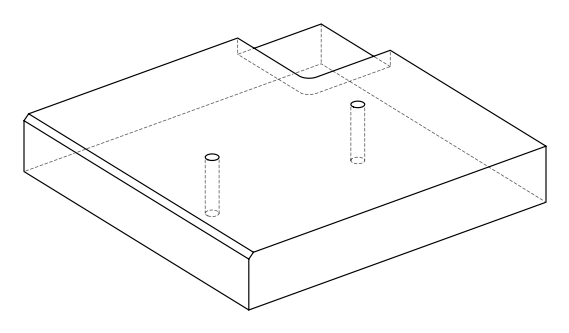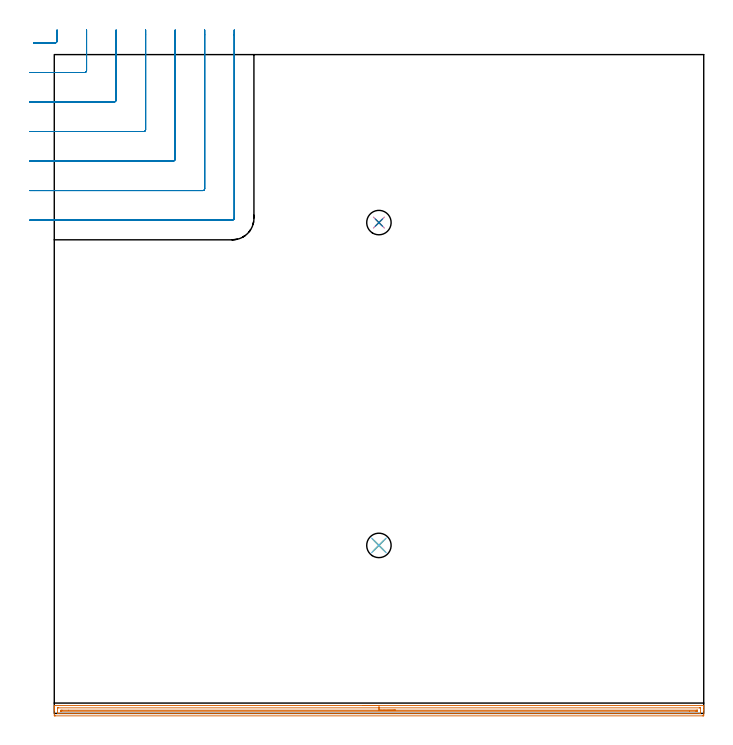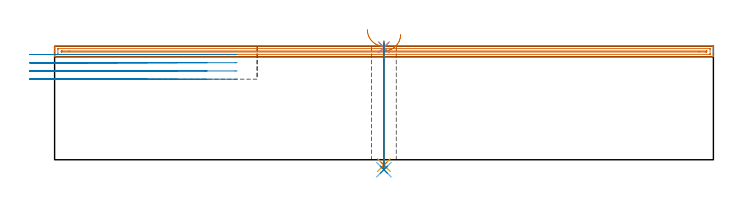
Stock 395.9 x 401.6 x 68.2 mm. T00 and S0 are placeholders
(PLAN: 8 operations, 6 tool changes, 19 min)
(1 AREA_MILL | FG_CHAMFER_SURFACE | UGT0205_001 | 9.66 min | 7857 mm3)
(2 MILL_CORNER_NOTCH_RECTANGULAR | CORNER_NOTCH_RECTANGULAR | UGT0201_106 | Follow Part, ap 6, ae 75% | 8.1 min | 271339 mm3)
(3 SPOT_DRILL | STEP1HOLE | NXT0321_9005460120000 | 0.03 min | 10 mm3)
(4 SPOT_DRILL_1 | STEP1HOLE_1 | NXT0321_9005460120000 | 0.03 min | 15 mm3)
(5 DRILL_THROUGH_HOLE_INTO_CENTER | STEP1HOLE | NXT0301_065 | 0.3 min | 4695 mm3)
(6 DRILL_TO_ENLARGE_THROUGH_HOLE | STEP1HOLE | UGT0301_280 | 0.31 min | 7154 mm3)
(7 DRILL_THROUGH_HOLE_INTO_CENTER_1 | STEP1HOLE_1 | NXT0301_065 | 0.3 min | 4712 mm3)
(8 DRILL_TO_ENLARGE_THROUGH_HOLE_1 | STEP1HOLE_1 | UGT0301_280 | 0.31 min | 7154 mm3)
(TOOL UGT0205_001 | Chamfer Mill 20 x 3 x 45 deg. | D20 FL50 Z2)
(TOOL UGT0201_106 | End Mill 24 mm | D24 FL25 Z2)
(TOOL NXT0321_9005460120000 | NC Spot Drill, 142deg, 12mm, Carbide, Uncoated | D12 PA142 FL30 Z2)
(TOOL NXT0301_065 | Carbide Drill 9.4mm [860.1-0940-075A1-MM 2214] | D9.4 PA140 FL98 Z2)
(TOOL UGT0301_280 | Twist Drill 14.9 mm | D14.9 PA118 FL114 Z2)
(OP 1 AREA_MILL)
G17 G21 G94 G90
T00 M6
G54
G17 G0 G90 X187.95 Y4.8 S1061 M3
G43 Z78.2 H0
G94 G1 X187.988 Z77.328 F250.
X188.102 Z76.463
X188.291 Z75.612
X188.553 Z74.78
X188.887 Z73.974
X189.29 Z73.2
X189.758 Z72.464
X190.29 Z71.772
X190.879 Z71.129
X191.522 Z70.54
X192.214 Z70.008
X192.95 Z69.54
X193.724 Z69.137
X194.53 Z68.803
X195.362 Z68.541
X196.214 Z68.352
X197.078 Z68.238
X197.95 Z68.2
X395.734
X395.891 Y4.797 Z68.188
X395.892 Y4.781 Z68.172
X395.9 Y4.432 Z67.831
Y4.076 Z67.475
Y3.419 Z66.814
Y2.206 Z65.603
Y1.65 Z65.044
Y-0.726 Z62.671
X395.897 Y-1.004 Z62.392
X395.891 Y-1.491 Z61.905
X395.783 Y-1.494 Z61.903
X395.288 Y-1.5 Z61.9
X0.612
X0.117 Y-1.494 Z61.903
X0.009 Y-1.491 Z61.905
X0. Y-1.004 Z62.392
Y1.65 Z65.044
Y2.206 Z65.603
Y2.535 Z65.931
Y3.091 Z66.487
Y3.419 Z66.814
Y4.432 Z67.831
X0.007 Y4.781 Z68.172
X0.009 Y4.797 Z68.188
X0.166 Y4.8 Z68.2
X197.95
Y3.386 Z66.786
X393.502 Y3.385 Z66.785
X393.537 Y3.384 Z66.784
X393.89 Y3.367 Z66.767
X393.894 Y3.263 Z66.663
X393.899 Y3.026 Z66.426
Y0.372 Z63.772
X393.892 Y-0.023 Z63.377
X393.89 Y-0.072 Z63.328
X393.874 Y-0.079 Z63.321
X393.824 Y-0.082 Z63.318
X393.717 Y-0.085 Z63.315
X393.502 Y-0.086 Z63.314
X2.398 Y-0.085 Z63.315
X2.363 Y-0.084 Z63.316
X2.01 Y-0.068 Z63.332
X2.006 Y0.037 Z63.437
X2.001 Y0.274 Z63.674
Y2.928 Z66.328
X2.008 Y3.323 Z66.723
X2.01 Y3.372 Z66.772
X2.026 Y3.379 Z66.779
X2.076 Y3.382 Z66.782
X2.183 Y3.385 Z66.785
X2.398 Y3.386 Z66.786
X197.95
Y1.972 Z65.372
X391.824 Y1.971 Z65.371
X391.864 Y1.97 Z65.37
X391.884 Y1.968 Z65.368
X391.889 Y1.966 Z65.366
X391.892 Y1.953 Z65.353
X391.896 Y1.832 Z65.232
Y1.65 Z65.05
X391.891 Y1.476 Z64.876
X391.869 Y1.335 Z64.735
X391.716 Y1.334 Z64.734
X391.147 Y1.33 Z64.73
X387.239 Y1.328 Z64.728
X4.076 Y1.329 Z64.729
X4.036 Y1.33 Z64.73
X4.016 Y1.332 Z64.732
X4.011 Y1.334 Z64.734
X4.008 Y1.347 Z64.747
X4.004 Y1.468 Z64.868
Y1.65 Z65.05
X4.009 Y1.823 Z65.223
X4.031 Y1.965 Z65.365
X4.184 Y1.966 Z65.366
X4.753 Y1.97 Z65.37
X8.65 Y1.972 Z65.372
X197.95
X198.822 Z65.41
X199.686 Z65.523
X200.538 Z65.712
X201.37 Z65.975
X202.176 Z66.308
X202.95 Z66.711
X203.686 Z67.18
X204.378 Z67.711
X205.021 Z68.3
X205.61 Z68.944
X206.142 Z69.636
X206.61 Z70.372
X207.013 Z71.145
X207.347 Z71.951
X207.609 Z72.783
X207.798 Z73.635
X207.912 Z74.5
X207.95 Z75.372
G0 Z78.2
M5
M2
(OP 2 MILL_CORNER_NOTCH_RECTANGULAR)
G17 G21 G94 G90
T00 M6
G54
G17 G0 G90 X-12.674 Y408.7 S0 M3
G43 Z78.2 H0
Z63.25
G94 G1 X-9.674 F250.
X0.508 F500.
G3 X1.7 Y409.892 R1.2
G1 Y413.6
Y416.6 F250.
G0 Z78.2
X-15. Y390.7
Z63.25
G1 X-12.
X18.507 F500.
G3 X19.7 Y391.893 R1.2
G1 Y413.6
Y416.6 F250.
G0 Z78.2
X-15. Y372.7
Z63.25
G1 X-12.
X36.507 F500.
G3 X37.7 Y373.893 R1.2
G1 Y413.6
Y416.6 F250.
G0 Z78.2
X-15. Y354.7
Z63.25
G1 X-12.
X54.506 F500.
G3 X55.7 Y355.894 R1.2
G1 Y413.6
Y416.6 F250.
G0 Z78.2
X-15. Y336.7
Z63.25
G1 X-12.
X72.506 F500.
G3 X73.7 Y337.894 R1.2
G1 Y413.6
Y416.6 F250.
G0 Z78.2
X-15. Y318.7
Z63.25
G1 X-12.
X90.506 F500.
G3 X91.7 Y319.894 R1.2
G1 Y413.6
Y416.6 F250.
G0 Z78.2
X-15. Y300.7
Z63.25
G1 X-12.
X108.505 F500.
G3 X109.7 Y301.895 R1.2
G1 Y413.6
Y416.6 F250.
G0 Z78.2
X-12.674 Y408.7
Z58.3
G1 X-9.674
X0.508 F500.
G3 X1.7 Y409.892 R1.2
G1 Y413.6
Y416.6 F250.
G0 Z78.2
X-15. Y390.7
Z58.3
G1 X-12.
X18.507 F500.
G3 X19.7 Y391.893 R1.2
G1 Y413.6
Y416.6 F250.
G0 Z78.2
X-15. Y372.7
Z58.3
G1 X-12.
X36.507 F500.
G3 X37.7 Y373.893 R1.2
G1 Y413.6
Y416.6 F250.
G0 Z78.2
X-15. Y354.7
Z58.3
G1 X-12.
X54.506 F500.
G3 X55.7 Y355.894 R1.2
G1 Y413.6
Y416.6 F250.
G0 Z78.2
X-15. Y336.7
Z58.3
G1 X-12.
X72.506 F500.
G3 X73.7 Y337.894 R1.2
G1 Y413.6
Y416.6 F250.
G0 Z78.2
X-15. Y318.7
Z58.3
G1 X-12.
X90.506 F500.
G3 X91.7 Y319.894 R1.2
G1 Y413.6
Y416.6 F250.
G0 Z78.2
X-15. Y300.7
Z58.3
G1 X-12.
X108.505 F500.
G3 X109.7 Y301.895 R1.2
G1 Y413.6
Y416.6 F250.
G0 Z78.2
X-12.674 Y408.7
Z53.35
G1 X-9.674
X0.508 F500.
G3 X1.7 Y409.892 R1.2
G1 Y413.6
Y416.6 F250.
G0 Z78.2
X-15. Y390.7
Z53.35
G1 X-12.
X18.507 F500.
G3 X19.7 Y391.893 R1.2
G1 Y413.6
Y416.6 F250.
G0 Z78.2
X-15. Y372.7
Z53.35
G1 X-12.
X36.507 F500.
G3 X37.7 Y373.893 R1.2
G1 Y413.6
Y416.6 F250.
G0 Z78.2
X-15. Y354.7
Z53.35
G1 X-12.
X54.506 F500.
G3 X55.7 Y355.894 R1.2
G1 Y413.6
Y416.6 F250.
G0 Z78.2
X-15. Y336.7
Z53.35
G1 X-12.
X72.506 F500.
G3 X73.7 Y337.894 R1.2
G1 Y413.6
Y416.6 F250.
G0 Z78.2
X-15. Y318.7
Z53.35
G1 X-12.
X90.506 F500.
G3 X91.7 Y319.894 R1.2
G1 Y413.6
Y416.6 F250.
G0 Z78.2
X-15. Y300.7
Z53.35
G1 X-12.
X108.505 F500.
G3 X109.7 Y301.895 R1.2
G1 Y413.6
Y416.6 F250.
G0 Z78.2
X-12.674 Y408.7
Z48.4
G1 X-9.674
X0.508 F500.
G3 X1.7 Y409.892 R1.2
G1 Y413.6
Y416.6 F250.
G0 Z78.2
X-15. Y390.7
Z48.4
G1 X-12.
X18.507 F500.
G3 X19.7 Y391.893 R1.2
G1 Y413.6
Y416.6 F250.
G0 Z78.2
X-15. Y372.7
Z48.4
G1 X-12.
X36.507 F500.
G3 X37.7 Y373.893 R1.2
G1 Y413.6
Y416.6 F250.
G0 Z78.2
X-15. Y354.7
Z48.4
G1 X-12.
X54.506 F500.
G3 X55.7 Y355.894 R1.2
G1 Y413.6
Y416.6 F250.
G0 Z78.2
X-15. Y336.7
Z48.4
G1 X-12.
X72.506 F500.
G3 X73.7 Y337.894 R1.2
G1 Y413.6
Y416.6 F250.
G0 Z78.2
X-15. Y318.7
Z48.4
G1 X-12.
X90.506 F500.
G3 X91.7 Y319.894 R1.2
G1 Y413.6
Y416.6 F250.
G0 Z78.2
X-15. Y300.7
Z48.4
G1 X-12.
X108.505 F500.
G3 X109.7 Y301.895 R1.2
G1 Y413.6
Y416.6 F250.
G0 Z78.2
M5
M2
(OP 3 SPOT_DRILL)
G17 G21 G94 G90
T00 M6
G54
G17 G0 G90 X197.9 Y102.4 S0 M3
G43 Z78.2 H0
G94 G81 G98 Z67.559 F250. R71.2
G80
M5
M2
(OP 4 SPOT_DRILL_1)
G17 G21 G94 G90
T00 M6
G54
G17 G0 G90 X197.9 Y299.2 S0 M3
G43 Z78.2 H0
G94 G81 G98 Z67.559 F250. R71.2
G80
M5
M2
(OP 5 DRILL_THROUGH_HOLE_INTO_CENTER)
G17 G21 G94 G90
T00 M6
G54
G17 G0 G90 X197.9 Y102.4 S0 M3
G43 Z78.2 H1
G94 G73 G98 Z-3.211 F250. Q8.926 R70.2
G80
M5
M2
(OP 6 DRILL_TO_ENLARGE_THROUGH_HOLE)
G17 G21 G94 G90
T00 M6
G54
G17 G0 G90 X197.9 Y102.4 S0 M3
G43 Z78.2 H0
G94 G73 G98 Z-5.976 F250. Q14.835 R70.2
G80
M5
M2
(OP 7 DRILL_THROUGH_HOLE_INTO_CENTER_1)
G17 G21 G94 G90
T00 M6
G54
G17 G0 G90 X197.9 Y299.2 S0 M3
G43 Z78.2 H1
G94 G73 G98 Z-3.211 F250. Q8.926 R70.2
G80
M5
M2
(OP 8 DRILL_TO_ENLARGE_THROUGH_HOLE_1)
G17 G21 G94 G90
T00 M6
G54
G17 G0 G90 X197.9 Y299.2 S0 M3
G43 Z78.2 H0
G94 G73 G98 Z-5.976 F250. Q14.835 R70.2
G80
M5
M2
